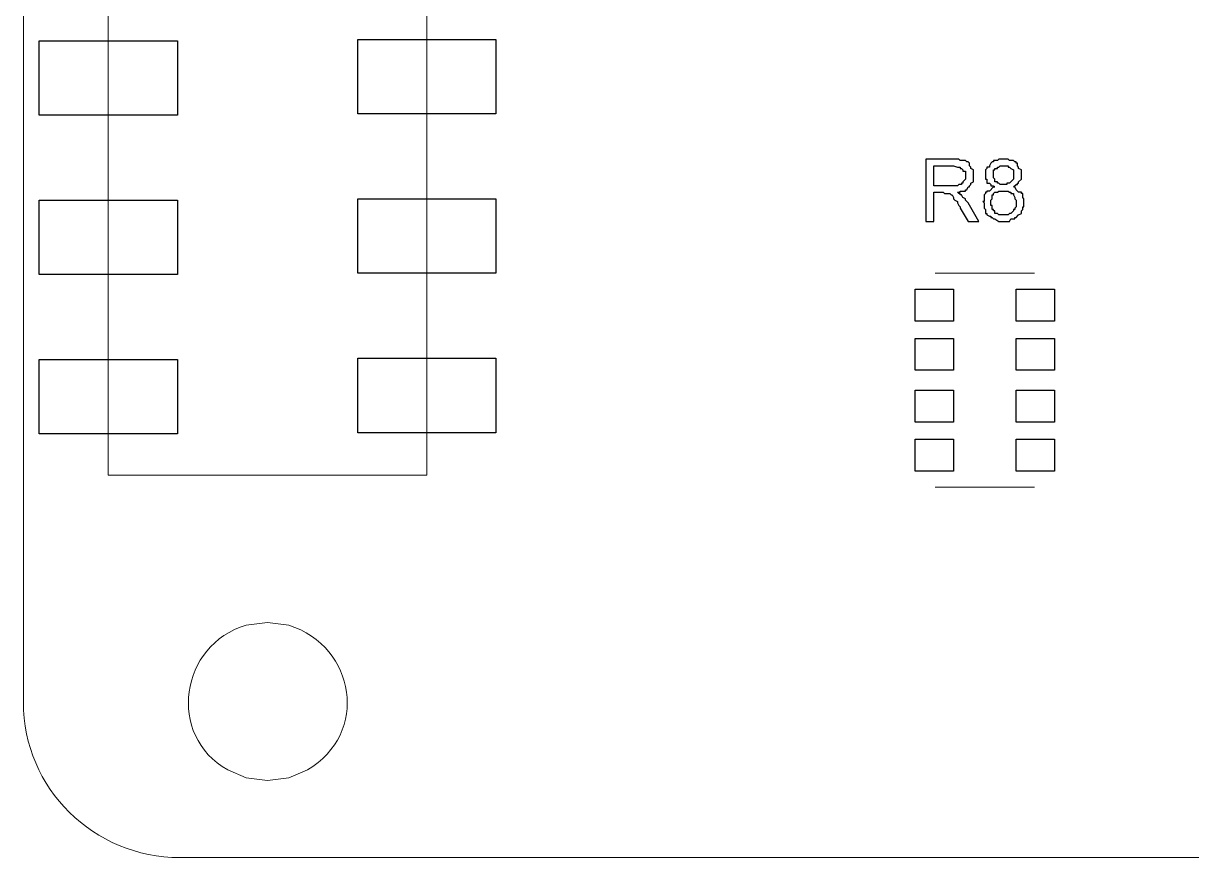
# Model space of a CAD drawing. Header units: millimetres. Extents: x -3 to 153, y 27 to 116.
# Drawn here: x 97.63 to 116.27, y 40.54 to 53.83 of the extents above; entities that cross this region are included whole.
import ezdxf

# ---------------------------------------------------------------- set-up
doc = ezdxf.new("R2010")
doc.units = ezdxf.units.MM
doc.header["$MEASUREMENT"] = 0
doc.layers.add('layer 1', color=7, linetype='Continuous')

msp = doc.modelspace()

# ---------------------------------------------------------------- linework, layer by layer
at = {"layer": 'layer 1', "color": 0, "lineweight": 9}
for points in [[(97.633, 43.013), (97.633, 43.013), (97.633, 101.01), (97.633, 101.01)], [(100.131, 40.537), (98.755, 40.537), (97.633, 41.637), (97.633, 43.013)], [(100.131, 40.537), (100.131, 40.537), (150.529, 40.537), (150.529, 40.537)]]:
    msp.add_open_spline(points, degree=3, dxfattribs=at)
at = {"layer": 'layer 1', "color": 0, "lineweight": 20}
for points in [[(98.988, 46.633), (98.988, 46.633), (98.988, 87.251), (98.988, 87.251)], [(104.068, 46.633), (104.068, 46.633), (104.068, 87.251), (104.068, 87.251)], [(112.175, 49.85), (112.175, 49.85), (113.762, 49.85), (113.762, 49.85)], [(98.988, 46.633), (98.988, 46.633), (104.068, 46.633), (104.068, 46.633)], [(112.175, 46.442), (112.175, 46.442), (113.762, 46.442), (113.762, 46.442)]]:
    msp.add_open_spline(points, degree=3, dxfattribs=at)
at = {"layer": 'layer 1', "color": 0}
for points, knots in [([(97.887, 53.554), (97.887, 53.554), (97.887, 52.369), (97.887, 52.369), (97.887, 52.369), (97.887, 52.369), (100.089, 52.369), (100.089, 52.369), (100.089, 52.369), (100.089, 52.369), (100.089, 53.554), (100.089, 53.554), (100.089, 53.554), (100.089, 53.554), (97.887, 53.554), (97.887, 53.554)], [0, 0, 0, 0, 0.2, 0.2, 0.2, 0.2, 0.4, 0.4, 0.4, 0.4, 0.6, 0.6, 0.6, 0.6, 1, 1, 1, 1]), ([(102.967, 53.575), (102.967, 53.575), (102.967, 52.39), (102.967, 52.39), (102.967, 52.39), (102.967, 52.39), (105.169, 52.39), (105.169, 52.39), (105.169, 52.39), (105.169, 52.39), (105.169, 53.575), (105.169, 53.575), (105.169, 53.575), (105.169, 53.575), (102.967, 53.575), (102.967, 53.575)], [0, 0, 0, 0, 0.2, 0.2, 0.2, 0.2, 0.4, 0.4, 0.4, 0.4, 0.6, 0.6, 0.6, 0.6, 1, 1, 1, 1]), ([(112.027, 50.675), (112.027, 50.675), (112.027, 51.67), (112.027, 51.67), (112.027, 51.67), (112.027, 51.67), (112.556, 51.67), (112.556, 51.67), (112.556, 51.67), (112.556, 51.67), (112.577, 51.649), (112.577, 51.649), (112.577, 51.649), (112.577, 51.649), (112.662, 51.649), (112.662, 51.649), (112.662, 51.649), (112.662, 51.649), (112.683, 51.628), (112.683, 51.628), (112.683, 51.628), (112.683, 51.628), (112.704, 51.628), (112.704, 51.628), (112.704, 51.628), (112.704, 51.628), (112.725, 51.607), (112.725, 51.607), (112.725, 51.607), (112.725, 51.607), (112.725, 51.564), (112.725, 51.564), (112.725, 51.564), (112.725, 51.564), (112.746, 51.543), (112.746, 51.543), (112.746, 51.543), (112.746, 51.543), (112.746, 51.522), (112.746, 51.522), (112.746, 51.522), (112.746, 51.522), (112.789, 51.501), (112.789, 51.501), (112.789, 51.501), (112.789, 51.501), (112.789, 51.31), (112.789, 51.31), (112.789, 51.31), (112.789, 51.31), (112.746, 51.289), (112.746, 51.289), (112.746, 51.289), (112.746, 51.289), (112.746, 51.268), (112.746, 51.268), (112.746, 51.268), (112.746, 51.268), (112.725, 51.247), (112.725, 51.247), (112.725, 51.247), (112.725, 51.247), (112.725, 51.226), (112.725, 51.226), (112.725, 51.226), (112.725, 51.226), (112.704, 51.226), (112.704, 51.226), (112.704, 51.226), (112.704, 51.226), (112.683, 51.183), (112.683, 51.183), (112.683, 51.183), (112.683, 51.183), (112.662, 51.183), (112.662, 51.183), (112.662, 51.183), (112.662, 51.183), (112.662, 51.162), (112.662, 51.162), (112.662, 51.162), (112.662, 51.162), (112.577, 51.162), (112.577, 51.162), (112.577, 51.162), (112.577, 51.162), (112.577, 51.141), (112.577, 51.141), (112.577, 51.141), (112.577, 51.141), (112.535, 51.141), (112.535, 51.141), (112.535, 51.141), (112.535, 51.141), (112.556, 51.12), (112.556, 51.12), (112.556, 51.12), (112.556, 51.12), (112.577, 51.12), (112.577, 51.12), (112.577, 51.12), (112.577, 51.12), (112.577, 51.099), (112.577, 51.099), (112.577, 51.099), (112.577, 51.099), (112.598, 51.099), (112.598, 51.099), (112.598, 51.099), (112.598, 51.099), (112.619, 51.056), (112.619, 51.056), (112.619, 51.056), (112.619, 51.056), (112.662, 51.035), (112.662, 51.035), (112.662, 51.035), (112.662, 51.035), (112.662, 51.014), (112.662, 51.014), (112.662, 51.014), (112.662, 51.014), (112.683, 50.993), (112.683, 50.993), (112.683, 50.993), (112.683, 50.993), (112.704, 50.972), (112.704, 50.972), (112.704, 50.972), (112.704, 50.972), (112.873, 50.675), (112.873, 50.675), (112.873, 50.675), (112.873, 50.675), (112.704, 50.675), (112.704, 50.675), (112.704, 50.675), (112.704, 50.675), (112.577, 50.887), (112.577, 50.887), (112.577, 50.887), (112.577, 50.887), (112.577, 50.908), (112.577, 50.908), (112.577, 50.908), (112.577, 50.908), (112.556, 50.929), (112.556, 50.929), (112.556, 50.929), (112.556, 50.929), (112.535, 50.972), (112.535, 50.972), (112.535, 50.972), (112.535, 50.972), (112.535, 50.993), (112.535, 50.993), (112.535, 50.993), (112.535, 50.993), (112.492, 51.014), (112.492, 51.014), (112.492, 51.014), (112.492, 51.014), (112.471, 51.035), (112.471, 51.035), (112.471, 51.035), (112.471, 51.035), (112.471, 51.056), (112.471, 51.056), (112.471, 51.056), (112.471, 51.056), (112.45, 51.099), (112.45, 51.099), (112.45, 51.099), (112.45, 51.099), (112.429, 51.099), (112.429, 51.099), (112.429, 51.099), (112.429, 51.099), (112.408, 51.12), (112.408, 51.12), (112.408, 51.12), (112.408, 51.12), (112.323, 51.12), (112.323, 51.12), (112.323, 51.12), (112.323, 51.12), (112.302, 51.141), (112.302, 51.141), (112.302, 51.141), (112.302, 51.141), (112.154, 51.141), (112.154, 51.141), (112.154, 51.141), (112.154, 51.141), (112.154, 50.675), (112.154, 50.675), (112.154, 50.675), (112.154, 50.675), (112.027, 50.675), (112.027, 50.675)], [0, 0, 0, 0, 0.019608, 0.019608, 0.019608, 0.019608, 0.039216, 0.039216, 0.039216, 0.039216, 0.058824, 0.058824, 0.058824, 0.058824, 0.078431, 0.078431, 0.078431, 0.078431, 0.098039, 0.098039, 0.098039, 0.098039, 0.117647, 0.117647, 0.117647, 0.117647, 0.137255, 0.137255, 0.137255, 0.137255, 0.156863, 0.156863, 0.156863, 0.156863, 0.176471, 0.176471, 0.176471, 0.176471, 0.196078, 0.196078, 0.196078, 0.196078, 0.215686, 0.215686, 0.215686, 0.215686, 0.235294, 0.235294, 0.235294, 0.235294, 0.254902, 0.254902, 0.254902, 0.254902, 0.27451, 0.27451, 0.27451, 0.27451, 0.294118, 0.294118, 0.294118, 0.294118, 0.313725, 0.313725, 0.313725, 0.313726, 0.333333, 0.333333, 0.333333, 0.333333, 0.352941, 0.352941, 0.352941, 0.352941, 0.372549, 0.372549, 0.372549, 0.372549, 0.392157, 0.392157, 0.392157, 0.392157, 0.411765, 0.411765, 0.411765, 0.411765, 0.431373, 0.431373, 0.431373, 0.431373, 0.45098, 0.45098, 0.45098, 0.45098, 0.470588, 0.470588, 0.470588, 0.470588, 0.490196, 0.490196, 0.490196, 0.490196, 0.509804, 0.509804, 0.509804, 0.509804, 0.529412, 0.529412, 0.529412, 0.529412, 0.54902, 0.54902, 0.54902, 0.54902, 0.568627, 0.568627, 0.568627, 0.568627, 0.588235, 0.588235, 0.588235, 0.588235, 0.607843, 0.607843, 0.607843, 0.607843, 0.627451, 0.627451, 0.627451, 0.627451, 0.647059, 0.647059, 0.647059, 0.647059, 0.666667, 0.666667, 0.666667, 0.666667, 0.686275, 0.686275, 0.686275, 0.686275, 0.705882, 0.705882, 0.705882, 0.705882, 0.72549, 0.72549, 0.72549, 0.72549, 0.745098, 0.745098, 0.745098, 0.745098, 0.764706, 0.764706, 0.764706, 0.764706, 0.784314, 0.784314, 0.784314, 0.784314, 0.803922, 0.803922, 0.803922, 0.803922, 0.823529, 0.823529, 0.823529, 0.823529, 0.843137, 0.843137, 0.843137, 0.843137, 0.862745, 0.862745, 0.862745, 0.862745, 0.882353, 0.882353, 0.882353, 0.882353, 0.901961, 0.901961, 0.901961, 0.901961, 0.921569, 0.921569, 0.921569, 0.921569, 0.941176, 0.941176, 0.941176, 0.941176, 0.960784, 0.960784, 0.960784, 0.960784, 1, 1, 1, 1]), ([(113.127, 51.226), (113.127, 51.226), (113.106, 51.226), (113.106, 51.226), (113.106, 51.226), (113.106, 51.226), (113.106, 51.247), (113.106, 51.247), (113.106, 51.247), (113.106, 51.247), (113.064, 51.247), (113.064, 51.247), (113.064, 51.247), (113.064, 51.247), (113.064, 51.268), (113.064, 51.268), (113.064, 51.268), (113.064, 51.268), (113.043, 51.289), (113.043, 51.289), (113.043, 51.289), (113.043, 51.289), (113, 51.289), (113, 51.289), (113, 51.289), (113, 51.289), (113, 51.353), (113, 51.353), (113, 51.353), (113, 51.353), (112.979, 51.353), (112.979, 51.353), (112.979, 51.353), (112.979, 51.353), (112.979, 51.501), (112.979, 51.501), (112.979, 51.501), (112.979, 51.501), (113, 51.522), (113, 51.522), (113, 51.522), (113, 51.522), (113, 51.543), (113, 51.543), (113, 51.543), (113, 51.543), (113.043, 51.543), (113.043, 51.543), (113.043, 51.543), (113.043, 51.543), (113.043, 51.564), (113.043, 51.564), (113.043, 51.564), (113.043, 51.564), (113.064, 51.607), (113.064, 51.607), (113.064, 51.607), (113.064, 51.607), (113.085, 51.628), (113.085, 51.628), (113.085, 51.628), (113.085, 51.628), (113.106, 51.628), (113.106, 51.628), (113.106, 51.628), (113.106, 51.628), (113.106, 51.649), (113.106, 51.649), (113.106, 51.649), (113.106, 51.649), (113.17, 51.649), (113.17, 51.649), (113.17, 51.649), (113.17, 51.649), (113.191, 51.67), (113.191, 51.67), (113.191, 51.67), (113.191, 51.67), (113.339, 51.67), (113.339, 51.67), (113.339, 51.67), (113.339, 51.67), (113.36, 51.649), (113.36, 51.649), (113.36, 51.649), (113.36, 51.649), (113.424, 51.649), (113.424, 51.649), (113.424, 51.649), (113.424, 51.649), (113.445, 51.628), (113.445, 51.628), (113.445, 51.628), (113.445, 51.628), (113.466, 51.628), (113.466, 51.628), (113.466, 51.628), (113.466, 51.628), (113.466, 51.607), (113.466, 51.607), (113.466, 51.607), (113.466, 51.607), (113.487, 51.607), (113.487, 51.607), (113.487, 51.607), (113.487, 51.607), (113.487, 51.564), (113.487, 51.564), (113.487, 51.564), (113.487, 51.564), (113.508, 51.543), (113.508, 51.543), (113.508, 51.543), (113.508, 51.543), (113.508, 51.522), (113.508, 51.522), (113.508, 51.522), (113.508, 51.522), (113.551, 51.501), (113.551, 51.501), (113.551, 51.501), (113.551, 51.501), (113.551, 51.353), (113.551, 51.353), (113.551, 51.353), (113.551, 51.353), (113.508, 51.31), (113.508, 51.31), (113.508, 51.31), (113.508, 51.31), (113.508, 51.289), (113.508, 51.289), (113.508, 51.289), (113.508, 51.289), (113.487, 51.289), (113.487, 51.289), (113.487, 51.289), (113.487, 51.289), (113.487, 51.268), (113.487, 51.268), (113.487, 51.268), (113.487, 51.268), (113.466, 51.268), (113.466, 51.268), (113.466, 51.268), (113.466, 51.268), (113.424, 51.226), (113.424, 51.226), (113.424, 51.226), (113.424, 51.226), (113.445, 51.226), (113.445, 51.226), (113.445, 51.226), (113.445, 51.226), (113.466, 51.183), (113.466, 51.183), (113.466, 51.183), (113.466, 51.183), (113.508, 51.141), (113.508, 51.141), (113.508, 51.141), (113.508, 51.141), (113.551, 51.141), (113.551, 51.141), (113.551, 51.141), (113.551, 51.141), (113.551, 51.12), (113.551, 51.12), (113.551, 51.12), (113.551, 51.12), (113.572, 51.12), (113.572, 51.12), (113.572, 51.12), (113.572, 51.12), (113.572, 51.056), (113.572, 51.056), (113.572, 51.056), (113.572, 51.056), (113.593, 51.035), (113.593, 51.035), (113.593, 51.035), (113.593, 51.035), (113.593, 50.908), (113.593, 50.908), (113.593, 50.908), (113.593, 50.908), (113.572, 50.908), (113.572, 50.908), (113.572, 50.908), (113.572, 50.908), (113.572, 50.866), (113.572, 50.866), (113.572, 50.866), (113.572, 50.866), (113.551, 50.845), (113.551, 50.845), (113.551, 50.845), (113.551, 50.845), (113.551, 50.802), (113.551, 50.802), (113.551, 50.802), (113.551, 50.802), (113.508, 50.781), (113.508, 50.781), (113.508, 50.781), (113.508, 50.781), (113.466, 50.739), (113.466, 50.739), (113.466, 50.739), (113.466, 50.739), (113.445, 50.739), (113.445, 50.739), (113.445, 50.739), (113.445, 50.739), (113.445, 50.718), (113.445, 50.718), (113.445, 50.718), (113.445, 50.718), (113.381, 50.718), (113.381, 50.718), (113.381, 50.718), (113.381, 50.718), (113.36, 50.675), (113.36, 50.675), (113.36, 50.675), (113.36, 50.675), (113.191, 50.675), (113.191, 50.675), (113.191, 50.675), (113.191, 50.675), (113.127, 50.718), (113.127, 50.718), (113.127, 50.718), (113.127, 50.718), (113.106, 50.718), (113.106, 50.718), (113.106, 50.718), (113.106, 50.718), (113.085, 50.739), (113.085, 50.739), (113.085, 50.739), (113.085, 50.739), (113.064, 50.739), (113.064, 50.739), (113.064, 50.739), (113.064, 50.739), (113.064, 50.76), (113.064, 50.76), (113.064, 50.76), (113.064, 50.76), (113.043, 50.76), (113.043, 50.76), (113.043, 50.76), (113.043, 50.76), (113, 50.781), (113, 50.781), (113, 50.781), (113, 50.781), (113, 50.802), (113, 50.802), (113, 50.802), (113, 50.802), (112.979, 50.802), (112.979, 50.802), (112.979, 50.802), (112.979, 50.802), (112.979, 50.866), (112.979, 50.866), (112.979, 50.866), (112.979, 50.866), (112.958, 50.887), (112.958, 50.887), (112.958, 50.887), (112.958, 50.887), (112.958, 50.972), (112.958, 50.972), (112.958, 50.972), (112.958, 50.972), (112.937, 50.993), (112.937, 50.993), (112.937, 50.993), (112.937, 50.993), (112.958, 50.993), (112.958, 50.993), (112.958, 50.993), (112.958, 50.993), (112.958, 51.099), (112.958, 51.099), (112.958, 51.099), (112.958, 51.099), (112.979, 51.12), (112.979, 51.12), (112.979, 51.12), (112.979, 51.12), (112.979, 51.141), (112.979, 51.141), (112.979, 51.141), (112.979, 51.141), (113, 51.141), (113, 51.141), (113, 51.141), (113, 51.141), (113, 51.162), (113, 51.162), (113, 51.162), (113, 51.162), (113.043, 51.162), (113.043, 51.162), (113.043, 51.162), (113.043, 51.162), (113.106, 51.226), (113.106, 51.226), (113.106, 51.226), (113.106, 51.226), (113.127, 51.226), (113.127, 51.226)], [0, 0, 0, 0, 0.0125, 0.0125, 0.0125, 0.0125, 0.025, 0.025, 0.025, 0.025, 0.0375, 0.0375, 0.0375, 0.0375, 0.05, 0.05, 0.05, 0.05, 0.0625, 0.0625, 0.0625, 0.0625, 0.075, 0.075, 0.075, 0.075, 0.0875, 0.0875, 0.0875, 0.0875, 0.1, 0.1, 0.1, 0.1, 0.1125, 0.1125, 0.1125, 0.1125, 0.125, 0.125, 0.125, 0.125, 0.1375, 0.1375, 0.1375, 0.1375, 0.15, 0.15, 0.15, 0.15, 0.1625, 0.1625, 0.1625, 0.1625, 0.175, 0.175, 0.175, 0.175, 0.1875, 0.1875, 0.1875, 0.1875, 0.2, 0.2, 0.2, 0.2, 0.2125, 0.2125, 0.2125, 0.2125, 0.225, 0.225, 0.225, 0.225, 0.2375, 0.2375, 0.2375, 0.2375, 0.25, 0.25, 0.25, 0.25, 0.2625, 0.2625, 0.2625, 0.2625, 0.275, 0.275, 0.275, 0.275, 0.2875, 0.2875, 0.2875, 0.2875, 0.3, 0.3, 0.3, 0.3, 0.3125, 0.3125, 0.3125, 0.3125, 0.325, 0.325, 0.325, 0.325, 0.3375, 0.3375, 0.3375, 0.3375, 0.35, 0.35, 0.35, 0.35, 0.3625, 0.3625, 0.3625, 0.3625, 0.375, 0.375, 0.375, 0.375, 0.3875, 0.3875, 0.3875, 0.3875, 0.4, 0.4, 0.4, 0.4, 0.4125, 0.4125, 0.4125, 0.4125, 0.425, 0.425, 0.425, 0.425, 0.4375, 0.4375, 0.4375, 0.4375, 0.45, 0.45, 0.45, 0.45, 0.4625, 0.4625, 0.4625, 0.4625, 0.475, 0.475, 0.475, 0.475, 0.4875, 0.4875, 0.4875, 0.4875, 0.5, 0.5, 0.5, 0.5, 0.5125, 0.5125, 0.5125, 0.5125, 0.525, 0.525, 0.525, 0.525, 0.5375, 0.5375, 0.5375, 0.5375, 0.55, 0.55, 0.55, 0.55, 0.5625, 0.5625, 0.5625, 0.5625, 0.575, 0.575, 0.575, 0.575, 0.5875, 0.5875, 0.5875, 0.5875, 0.6, 0.6, 0.6, 0.6, 0.6125, 0.6125, 0.6125, 0.6125, 0.625, 0.625, 0.625, 0.625, 0.6375, 0.6375, 0.6375, 0.6375, 0.65, 0.65, 0.65, 0.65, 0.6625, 0.6625, 0.6625, 0.6625, 0.675, 0.675, 0.675, 0.675, 0.6875, 0.6875, 0.6875, 0.6875, 0.7, 0.7, 0.7, 0.7, 0.7125, 0.7125, 0.7125, 0.7125, 0.725, 0.725, 0.725, 0.725, 0.7375, 0.7375, 0.7375, 0.7375, 0.75, 0.75, 0.75, 0.75, 0.7625, 0.7625, 0.7625, 0.7625, 0.775, 0.775, 0.775, 0.775, 0.7875, 0.7875, 0.7875, 0.7875, 0.8, 0.8, 0.8, 0.8, 0.8125, 0.8125, 0.8125, 0.8125, 0.825, 0.825, 0.825, 0.825, 0.8375, 0.8375, 0.8375, 0.8375, 0.85, 0.85, 0.85, 0.85, 0.8625, 0.8625, 0.8625, 0.8625, 0.875, 0.875, 0.875, 0.875, 0.8875, 0.8875, 0.8875, 0.8875, 0.9, 0.9, 0.9, 0.9, 0.9125, 0.9125, 0.9125, 0.9125, 0.925, 0.925, 0.925, 0.925, 0.9375, 0.9375, 0.9375, 0.9375, 0.95, 0.95, 0.95, 0.95, 0.9625, 0.9625, 0.9625, 0.9625, 0.975, 0.975, 0.975, 0.975, 1, 1, 1, 1]), ([(112.154, 51.247), (112.154, 51.247), (112.535, 51.247), (112.535, 51.247), (112.535, 51.247), (112.535, 51.247), (112.556, 51.268), (112.556, 51.268), (112.556, 51.268), (112.556, 51.268), (112.598, 51.268), (112.598, 51.268), (112.598, 51.268), (112.598, 51.268), (112.598, 51.289), (112.598, 51.289), (112.598, 51.289), (112.598, 51.289), (112.619, 51.289), (112.619, 51.289), (112.619, 51.289), (112.619, 51.289), (112.619, 51.31), (112.619, 51.31), (112.619, 51.31), (112.619, 51.31), (112.662, 51.353), (112.662, 51.353), (112.662, 51.353), (112.662, 51.353), (112.662, 51.48), (112.662, 51.48), (112.662, 51.48), (112.662, 51.48), (112.619, 51.48), (112.619, 51.48), (112.619, 51.48), (112.619, 51.48), (112.619, 51.501), (112.619, 51.501), (112.619, 51.501), (112.619, 51.501), (112.598, 51.522), (112.598, 51.522), (112.598, 51.522), (112.598, 51.522), (112.577, 51.522), (112.577, 51.522), (112.577, 51.522), (112.577, 51.522), (112.577, 51.543), (112.577, 51.543), (112.577, 51.543), (112.577, 51.543), (112.535, 51.543), (112.535, 51.543), (112.535, 51.543), (112.535, 51.543), (112.471, 51.564), (112.471, 51.564), (112.471, 51.564), (112.471, 51.564), (112.154, 51.564), (112.154, 51.564), (112.154, 51.564), (112.154, 51.564), (112.154, 51.247), (112.154, 51.247)], [0, 0, 0, 0, 0.055556, 0.055556, 0.055556, 0.055556, 0.111111, 0.111111, 0.111111, 0.111111, 0.166667, 0.166667, 0.166667, 0.166667, 0.222222, 0.222222, 0.222222, 0.222222, 0.277778, 0.277778, 0.277778, 0.277778, 0.333333, 0.333333, 0.333333, 0.333333, 0.388889, 0.388889, 0.388889, 0.388889, 0.444444, 0.444444, 0.444444, 0.444444, 0.5, 0.5, 0.5, 0.5, 0.555556, 0.555556, 0.555556, 0.555556, 0.611111, 0.611111, 0.611111, 0.611111, 0.666667, 0.666667, 0.666667, 0.666667, 0.722222, 0.722222, 0.722222, 0.722222, 0.777778, 0.777778, 0.777778, 0.777778, 0.833333, 0.833333, 0.833333, 0.833333, 0.888889, 0.888889, 0.888889, 0.888889, 1, 1, 1, 1]), ([(113.106, 51.416), (113.106, 51.416), (113.106, 51.374), (113.106, 51.374), (113.106, 51.374), (113.106, 51.374), (113.127, 51.353), (113.127, 51.353), (113.127, 51.353), (113.127, 51.353), (113.127, 51.31), (113.127, 51.31), (113.127, 51.31), (113.127, 51.31), (113.17, 51.31), (113.17, 51.31), (113.17, 51.31), (113.17, 51.31), (113.17, 51.289), (113.17, 51.289), (113.17, 51.289), (113.17, 51.289), (113.191, 51.289), (113.191, 51.289), (113.191, 51.289), (113.191, 51.289), (113.212, 51.268), (113.212, 51.268), (113.212, 51.268), (113.212, 51.268), (113.318, 51.268), (113.318, 51.268), (113.318, 51.268), (113.318, 51.268), (113.318, 51.289), (113.318, 51.289), (113.318, 51.289), (113.318, 51.289), (113.36, 51.289), (113.36, 51.289), (113.36, 51.289), (113.36, 51.289), (113.424, 51.353), (113.424, 51.353), (113.424, 51.353), (113.424, 51.353), (113.424, 51.501), (113.424, 51.501), (113.424, 51.501), (113.424, 51.501), (113.381, 51.522), (113.381, 51.522), (113.381, 51.522), (113.381, 51.522), (113.36, 51.543), (113.36, 51.543), (113.36, 51.543), (113.36, 51.543), (113.339, 51.543), (113.339, 51.543), (113.339, 51.543), (113.339, 51.543), (113.339, 51.564), (113.339, 51.564), (113.339, 51.564), (113.339, 51.564), (113.212, 51.564), (113.212, 51.564), (113.212, 51.564), (113.212, 51.564), (113.191, 51.543), (113.191, 51.543), (113.191, 51.543), (113.191, 51.543), (113.17, 51.543), (113.17, 51.543), (113.17, 51.543), (113.17, 51.543), (113.17, 51.522), (113.17, 51.522), (113.17, 51.522), (113.17, 51.522), (113.127, 51.522), (113.127, 51.522), (113.127, 51.522), (113.127, 51.522), (113.127, 51.501), (113.127, 51.501), (113.127, 51.501), (113.127, 51.501), (113.106, 51.501), (113.106, 51.501), (113.106, 51.501), (113.106, 51.501), (113.106, 51.416), (113.106, 51.416)], [0, 0, 0, 0, 0.04, 0.04, 0.04, 0.04, 0.08, 0.08, 0.08, 0.08, 0.12, 0.12, 0.12, 0.12, 0.16, 0.16, 0.16, 0.16, 0.2, 0.2, 0.2, 0.2, 0.24, 0.24, 0.24, 0.24, 0.28, 0.28, 0.28, 0.28, 0.32, 0.32, 0.32, 0.32, 0.36, 0.36, 0.36, 0.36, 0.4, 0.4, 0.4, 0.4, 0.44, 0.44, 0.44, 0.44, 0.48, 0.48, 0.48, 0.48, 0.52, 0.52, 0.52, 0.52, 0.56, 0.56, 0.56, 0.56, 0.6, 0.6, 0.6, 0.6, 0.64, 0.64, 0.64, 0.64, 0.68, 0.68, 0.68, 0.68, 0.72, 0.72, 0.72, 0.72, 0.76, 0.76, 0.76, 0.76, 0.8, 0.8, 0.8, 0.8, 0.84, 0.84, 0.84, 0.84, 0.88, 0.88, 0.88, 0.88, 0.92, 0.92, 0.92, 0.92, 1, 1, 1, 1]), ([(113.064, 50.993), (113.064, 50.993), (113.064, 50.929), (113.064, 50.929), (113.064, 50.929), (113.064, 50.929), (113.085, 50.929), (113.085, 50.929), (113.085, 50.929), (113.085, 50.929), (113.085, 50.866), (113.085, 50.866), (113.085, 50.866), (113.085, 50.866), (113.106, 50.866), (113.106, 50.866), (113.106, 50.866), (113.106, 50.866), (113.106, 50.845), (113.106, 50.845), (113.106, 50.845), (113.106, 50.845), (113.127, 50.845), (113.127, 50.845), (113.127, 50.845), (113.127, 50.845), (113.127, 50.802), (113.127, 50.802), (113.127, 50.802), (113.127, 50.802), (113.17, 50.802), (113.17, 50.802), (113.17, 50.802), (113.17, 50.802), (113.191, 50.781), (113.191, 50.781), (113.191, 50.781), (113.191, 50.781), (113.339, 50.781), (113.339, 50.781), (113.339, 50.781), (113.339, 50.781), (113.36, 50.802), (113.36, 50.802), (113.36, 50.802), (113.36, 50.802), (113.381, 50.802), (113.381, 50.802), (113.381, 50.802), (113.381, 50.802), (113.424, 50.845), (113.424, 50.845), (113.424, 50.845), (113.424, 50.845), (113.424, 50.866), (113.424, 50.866), (113.424, 50.866), (113.424, 50.866), (113.445, 50.866), (113.445, 50.866), (113.445, 50.866), (113.445, 50.866), (113.445, 50.887), (113.445, 50.887), (113.445, 50.887), (113.445, 50.887), (113.466, 50.908), (113.466, 50.908), (113.466, 50.908), (113.466, 50.908), (113.466, 51.014), (113.466, 51.014), (113.466, 51.014), (113.466, 51.014), (113.445, 51.035), (113.445, 51.035), (113.445, 51.035), (113.445, 51.035), (113.445, 51.056), (113.445, 51.056), (113.445, 51.056), (113.445, 51.056), (113.424, 51.099), (113.424, 51.099), (113.424, 51.099), (113.424, 51.099), (113.424, 51.12), (113.424, 51.12), (113.424, 51.12), (113.424, 51.12), (113.381, 51.12), (113.381, 51.12), (113.381, 51.12), (113.381, 51.12), (113.381, 51.141), (113.381, 51.141), (113.381, 51.141), (113.381, 51.141), (113.36, 51.141), (113.36, 51.141), (113.36, 51.141), (113.36, 51.141), (113.339, 51.162), (113.339, 51.162), (113.339, 51.162), (113.339, 51.162), (113.191, 51.162), (113.191, 51.162), (113.191, 51.162), (113.191, 51.162), (113.17, 51.141), (113.17, 51.141), (113.17, 51.141), (113.17, 51.141), (113.127, 51.141), (113.127, 51.141), (113.127, 51.141), (113.127, 51.141), (113.106, 51.12), (113.106, 51.12), (113.106, 51.12), (113.106, 51.12), (113.106, 51.099), (113.106, 51.099), (113.106, 51.099), (113.106, 51.099), (113.085, 51.099), (113.085, 51.099), (113.085, 51.099), (113.085, 51.099), (113.085, 51.035), (113.085, 51.035), (113.085, 51.035), (113.085, 51.035), (113.064, 51.014), (113.064, 51.014), (113.064, 51.014), (113.064, 51.014), (113.064, 50.993), (113.064, 50.993)], [0, 0, 0, 0, 0.027778, 0.027778, 0.027778, 0.027778, 0.055556, 0.055556, 0.055556, 0.055556, 0.083333, 0.083333, 0.083333, 0.083333, 0.111111, 0.111111, 0.111111, 0.111111, 0.138889, 0.138889, 0.138889, 0.138889, 0.166667, 0.166667, 0.166667, 0.166667, 0.194444, 0.194444, 0.194444, 0.194444, 0.222222, 0.222222, 0.222222, 0.222222, 0.25, 0.25, 0.25, 0.25, 0.277778, 0.277778, 0.277778, 0.277778, 0.305556, 0.305556, 0.305556, 0.305556, 0.333333, 0.333333, 0.333333, 0.333333, 0.361111, 0.361111, 0.361111, 0.361111, 0.388889, 0.388889, 0.388889, 0.388889, 0.416667, 0.416667, 0.416667, 0.416667, 0.444444, 0.444444, 0.444444, 0.444444, 0.472222, 0.472222, 0.472222, 0.472222, 0.5, 0.5, 0.5, 0.5, 0.527778, 0.527778, 0.527778, 0.527778, 0.555556, 0.555556, 0.555556, 0.555556, 0.583333, 0.583333, 0.583333, 0.583333, 0.611111, 0.611111, 0.611111, 0.611111, 0.638889, 0.638889, 0.638889, 0.638889, 0.666667, 0.666667, 0.666667, 0.666667, 0.694444, 0.694444, 0.694444, 0.694444, 0.722222, 0.722222, 0.722222, 0.722222, 0.75, 0.75, 0.75, 0.75, 0.777778, 0.777778, 0.777778, 0.777778, 0.805556, 0.805556, 0.805556, 0.805556, 0.833333, 0.833333, 0.833333, 0.833333, 0.861111, 0.861111, 0.861111, 0.861111, 0.888889, 0.888889, 0.888889, 0.888889, 0.916667, 0.916667, 0.916667, 0.916667, 0.944444, 0.944444, 0.944444, 0.944444, 1, 1, 1, 1]), ([(97.887, 51.014), (97.887, 51.014), (97.887, 49.829), (97.887, 49.829), (97.887, 49.829), (97.887, 49.829), (100.089, 49.829), (100.089, 49.829), (100.089, 49.829), (100.089, 49.829), (100.089, 51.014), (100.089, 51.014), (100.089, 51.014), (100.089, 51.014), (97.887, 51.014), (97.887, 51.014)], [0, 0, 0, 0, 0.2, 0.2, 0.2, 0.2, 0.4, 0.4, 0.4, 0.4, 0.6, 0.6, 0.6, 0.6, 1, 1, 1, 1]), ([(102.967, 51.035), (102.967, 51.035), (102.967, 49.85), (102.967, 49.85), (102.967, 49.85), (102.967, 49.85), (105.169, 49.85), (105.169, 49.85), (105.169, 49.85), (105.169, 49.85), (105.169, 51.035), (105.169, 51.035), (105.169, 51.035), (105.169, 51.035), (102.967, 51.035), (102.967, 51.035)], [0, 0, 0, 0, 0.2, 0.2, 0.2, 0.2, 0.4, 0.4, 0.4, 0.4, 0.6, 0.6, 0.6, 0.6, 1, 1, 1, 1]), ([(111.857, 49.596), (111.857, 49.596), (111.857, 49.088), (111.857, 49.088), (111.857, 49.088), (111.857, 49.088), (112.471, 49.088), (112.471, 49.088), (112.471, 49.088), (112.471, 49.088), (112.471, 49.596), (112.471, 49.596), (112.471, 49.596), (112.471, 49.596), (111.857, 49.596), (111.857, 49.596)], [0, 0, 0, 0, 0.2, 0.2, 0.2, 0.2, 0.4, 0.4, 0.4, 0.4, 0.6, 0.6, 0.6, 0.6, 1, 1, 1, 1]), ([(113.466, 49.596), (113.466, 49.596), (113.466, 49.088), (113.466, 49.088), (113.466, 49.088), (113.466, 49.088), (114.08, 49.088), (114.08, 49.088), (114.08, 49.088), (114.08, 49.088), (114.08, 49.596), (114.08, 49.596), (114.08, 49.596), (114.08, 49.596), (113.466, 49.596), (113.466, 49.596)], [0, 0, 0, 0, 0.2, 0.2, 0.2, 0.2, 0.4, 0.4, 0.4, 0.4, 0.6, 0.6, 0.6, 0.6, 1, 1, 1, 1]), ([(111.857, 48.813), (111.857, 48.813), (111.857, 48.305), (111.857, 48.305), (111.857, 48.305), (111.857, 48.305), (112.471, 48.305), (112.471, 48.305), (112.471, 48.305), (112.471, 48.305), (112.471, 48.813), (112.471, 48.813), (112.471, 48.813), (112.471, 48.813), (111.857, 48.813), (111.857, 48.813)], [0, 0, 0, 0, 0.2, 0.2, 0.2, 0.2, 0.4, 0.4, 0.4, 0.4, 0.6, 0.6, 0.6, 0.6, 1, 1, 1, 1]), ([(113.466, 48.813), (113.466, 48.813), (113.466, 48.305), (113.466, 48.305), (113.466, 48.305), (113.466, 48.305), (114.08, 48.305), (114.08, 48.305), (114.08, 48.305), (114.08, 48.305), (114.08, 48.813), (114.08, 48.813), (114.08, 48.813), (114.08, 48.813), (113.466, 48.813), (113.466, 48.813)], [0, 0, 0, 0, 0.2, 0.2, 0.2, 0.2, 0.4, 0.4, 0.4, 0.4, 0.6, 0.6, 0.6, 0.6, 1, 1, 1, 1]), ([(97.887, 48.474), (97.887, 48.474), (97.887, 47.289), (97.887, 47.289), (97.887, 47.289), (97.887, 47.289), (100.089, 47.289), (100.089, 47.289), (100.089, 47.289), (100.089, 47.289), (100.089, 48.474), (100.089, 48.474), (100.089, 48.474), (100.089, 48.474), (97.887, 48.474), (97.887, 48.474)], [0, 0, 0, 0, 0.2, 0.2, 0.2, 0.2, 0.4, 0.4, 0.4, 0.4, 0.6, 0.6, 0.6, 0.6, 1, 1, 1, 1]), ([(102.967, 48.495), (102.967, 48.495), (102.967, 47.31), (102.967, 47.31), (102.967, 47.31), (102.967, 47.31), (105.169, 47.31), (105.169, 47.31), (105.169, 47.31), (105.169, 47.31), (105.169, 48.495), (105.169, 48.495), (105.169, 48.495), (105.169, 48.495), (102.967, 48.495), (102.967, 48.495)], [0, 0, 0, 0, 0.2, 0.2, 0.2, 0.2, 0.4, 0.4, 0.4, 0.4, 0.6, 0.6, 0.6, 0.6, 1, 1, 1, 1]), ([(111.857, 47.987), (111.857, 47.987), (111.857, 47.479), (111.857, 47.479), (111.857, 47.479), (111.857, 47.479), (112.471, 47.479), (112.471, 47.479), (112.471, 47.479), (112.471, 47.479), (112.471, 47.987), (112.471, 47.987), (112.471, 47.987), (112.471, 47.987), (111.857, 47.987), (111.857, 47.987)], [0, 0, 0, 0, 0.2, 0.2, 0.2, 0.2, 0.4, 0.4, 0.4, 0.4, 0.6, 0.6, 0.6, 0.6, 1, 1, 1, 1]), ([(113.466, 47.987), (113.466, 47.987), (113.466, 47.479), (113.466, 47.479), (113.466, 47.479), (113.466, 47.479), (114.08, 47.479), (114.08, 47.479), (114.08, 47.479), (114.08, 47.479), (114.08, 47.987), (114.08, 47.987), (114.08, 47.987), (114.08, 47.987), (113.466, 47.987), (113.466, 47.987)], [0, 0, 0, 0, 0.2, 0.2, 0.2, 0.2, 0.4, 0.4, 0.4, 0.4, 0.6, 0.6, 0.6, 0.6, 1, 1, 1, 1]), ([(111.857, 47.204), (111.857, 47.204), (111.857, 46.696), (111.857, 46.696), (111.857, 46.696), (111.857, 46.696), (112.471, 46.696), (112.471, 46.696), (112.471, 46.696), (112.471, 46.696), (112.471, 47.204), (112.471, 47.204), (112.471, 47.204), (112.471, 47.204), (111.857, 47.204), (111.857, 47.204)], [0, 0, 0, 0, 0.2, 0.2, 0.2, 0.2, 0.4, 0.4, 0.4, 0.4, 0.6, 0.6, 0.6, 0.6, 1, 1, 1, 1]), ([(113.466, 47.204), (113.466, 47.204), (113.466, 46.696), (113.466, 46.696), (113.466, 46.696), (113.466, 46.696), (114.08, 46.696), (114.08, 46.696), (114.08, 46.696), (114.08, 46.696), (114.08, 47.204), (114.08, 47.204), (114.08, 47.204), (114.08, 47.204), (113.466, 47.204), (113.466, 47.204)], [0, 0, 0, 0, 0.2, 0.2, 0.2, 0.2, 0.4, 0.4, 0.4, 0.4, 0.6, 0.6, 0.6, 0.6, 1, 1, 1, 1])]:
    msp.add_open_spline(points, degree=3, knots=knots, dxfattribs=at)
at = {"layer": 'layer 1', "color": 0, "lineweight": 9}
msp.add_open_spline([(101.528, 41.764), (101.528, 41.764), (101.866, 41.807), (101.866, 41.807), (101.866, 41.807), (101.866, 41.807), (102.163, 41.934), (102.163, 41.934), (102.163, 41.934), (103.149, 42.513), (102.943, 43.897), (101.866, 44.241), (101.866, 44.241), (101.866, 44.241), (101.528, 44.283), (101.528, 44.283), (101.528, 44.283), (101.528, 44.283), (101.189, 44.241), (101.189, 44.241), (101.189, 44.241), (100.131, 43.939), (99.915, 42.478), (100.893, 41.934), (100.893, 41.934), (100.893, 41.934), (101.189, 41.807), (101.189, 41.807), (101.189, 41.807), (101.189, 41.807), (101.528, 41.764), (101.528, 41.764)], degree=3, knots=[0, 0, 0, 0, 0.111111, 0.111111, 0.111111, 0.111111, 0.222222, 0.222222, 0.222222, 0.222222, 0.333333, 0.333333, 0.333333, 0.333333, 0.444444, 0.444444, 0.444444, 0.444444, 0.555556, 0.555556, 0.555556, 0.555556, 0.666667, 0.666667, 0.666667, 0.666667, 0.777778, 0.777778, 0.777778, 0.777778, 1, 1, 1, 1], dxfattribs=at)
msp.add_open_spline([(101.528, 41.764), (101.528, 41.764), (101.866, 41.807), (101.866, 41.807), (101.866, 41.807), (101.866, 41.807), (102.163, 41.934), (102.163, 41.934), (102.163, 41.934), (103.149, 42.513), (102.943, 43.897), (101.866, 44.241), (101.866, 44.241), (101.866, 44.241), (101.528, 44.283), (101.528, 44.283), (101.528, 44.283), (101.528, 44.283), (101.189, 44.241), (101.189, 44.241), (101.189, 44.241), (100.131, 43.939), (99.915, 42.478), (100.893, 41.934), (100.893, 41.934), (100.893, 41.934), (101.189, 41.807), (101.189, 41.807), (101.189, 41.807), (101.189, 41.807), (101.528, 41.764), (101.528, 41.764)], degree=3, knots=[0, 0, 0, 0, 0.111111, 0.111111, 0.111111, 0.111111, 0.222222, 0.222222, 0.222222, 0.222222, 0.333333, 0.333333, 0.333333, 0.333333, 0.444444, 0.444444, 0.444444, 0.444444, 0.555556, 0.555556, 0.555556, 0.555556, 0.666667, 0.666667, 0.666667, 0.666667, 0.777778, 0.777778, 0.777778, 0.777778, 1, 1, 1, 1], dxfattribs=at)
msp.add_open_spline([(101.528, 41.764), (101.528, 41.764), (101.866, 41.807), (101.866, 41.807), (101.866, 41.807), (101.866, 41.807), (102.163, 41.934), (102.163, 41.934), (102.163, 41.934), (103.149, 42.513), (102.943, 43.897), (101.866, 44.241), (101.866, 44.241), (101.866, 44.241), (101.528, 44.283), (101.528, 44.283), (101.528, 44.283), (101.528, 44.283), (101.189, 44.241), (101.189, 44.241), (101.189, 44.241), (100.131, 43.939), (99.915, 42.478), (100.893, 41.934), (100.893, 41.934), (100.893, 41.934), (101.189, 41.807), (101.189, 41.807), (101.189, 41.807), (101.189, 41.807), (101.528, 41.764), (101.528, 41.764)], degree=3, knots=[0, 0, 0, 0, 0.111111, 0.111111, 0.111111, 0.111111, 0.222222, 0.222222, 0.222222, 0.222222, 0.333333, 0.333333, 0.333333, 0.333333, 0.444444, 0.444444, 0.444444, 0.444444, 0.555556, 0.555556, 0.555556, 0.555556, 0.666667, 0.666667, 0.666667, 0.666667, 0.777778, 0.777778, 0.777778, 0.777778, 1, 1, 1, 1], dxfattribs=at)
msp.add_open_spline([(101.528, 41.764), (101.528, 41.764), (101.866, 41.807), (101.866, 41.807), (101.866, 41.807), (101.866, 41.807), (102.163, 41.934), (102.163, 41.934), (102.163, 41.934), (103.149, 42.513), (102.943, 43.897), (101.866, 44.241), (101.866, 44.241), (101.866, 44.241), (101.528, 44.283), (101.528, 44.283), (101.528, 44.283), (101.528, 44.283), (101.189, 44.241), (101.189, 44.241), (101.189, 44.241), (100.131, 43.939), (99.915, 42.478), (100.893, 41.934), (100.893, 41.934), (100.893, 41.934), (101.189, 41.807), (101.189, 41.807), (101.189, 41.807), (101.189, 41.807), (101.528, 41.764), (101.528, 41.764)], degree=3, knots=[0, 0, 0, 0, 0.111111, 0.111111, 0.111111, 0.111111, 0.222222, 0.222222, 0.222222, 0.222222, 0.333333, 0.333333, 0.333333, 0.333333, 0.444444, 0.444444, 0.444444, 0.444444, 0.555556, 0.555556, 0.555556, 0.555556, 0.666667, 0.666667, 0.666667, 0.666667, 0.777778, 0.777778, 0.777778, 0.777778, 1, 1, 1, 1], dxfattribs=at)
msp.add_open_spline([(101.528, 41.764), (101.528, 41.764), (101.866, 41.807), (101.866, 41.807), (101.866, 41.807), (101.866, 41.807), (102.163, 41.934), (102.163, 41.934), (102.163, 41.934), (103.149, 42.513), (102.943, 43.897), (101.866, 44.241), (101.866, 44.241), (101.866, 44.241), (101.528, 44.283), (101.528, 44.283), (101.528, 44.283), (101.528, 44.283), (101.189, 44.241), (101.189, 44.241), (101.189, 44.241), (100.131, 43.939), (99.915, 42.478), (100.893, 41.934), (100.893, 41.934), (100.893, 41.934), (101.189, 41.807), (101.189, 41.807), (101.189, 41.807), (101.189, 41.807), (101.528, 41.764), (101.528, 41.764)], degree=3, knots=[0, 0, 0, 0, 0.111111, 0.111111, 0.111111, 0.111111, 0.222222, 0.222222, 0.222222, 0.222222, 0.333333, 0.333333, 0.333333, 0.333333, 0.444444, 0.444444, 0.444444, 0.444444, 0.555556, 0.555556, 0.555556, 0.555556, 0.666667, 0.666667, 0.666667, 0.666667, 0.777778, 0.777778, 0.777778, 0.777778, 1, 1, 1, 1], dxfattribs=at)
msp.add_open_spline([(101.528, 41.764), (101.528, 41.764), (101.866, 41.807), (101.866, 41.807), (101.866, 41.807), (101.866, 41.807), (102.163, 41.934), (102.163, 41.934), (102.163, 41.934), (103.149, 42.513), (102.943, 43.897), (101.866, 44.241), (101.866, 44.241), (101.866, 44.241), (101.528, 44.283), (101.528, 44.283), (101.528, 44.283), (101.528, 44.283), (101.189, 44.241), (101.189, 44.241), (101.189, 44.241), (100.131, 43.939), (99.915, 42.478), (100.893, 41.934), (100.893, 41.934), (100.893, 41.934), (101.189, 41.807), (101.189, 41.807), (101.189, 41.807), (101.189, 41.807), (101.528, 41.764), (101.528, 41.764)], degree=3, knots=[0, 0, 0, 0, 0.111111, 0.111111, 0.111111, 0.111111, 0.222222, 0.222222, 0.222222, 0.222222, 0.333333, 0.333333, 0.333333, 0.333333, 0.444444, 0.444444, 0.444444, 0.444444, 0.555556, 0.555556, 0.555556, 0.555556, 0.666667, 0.666667, 0.666667, 0.666667, 0.777778, 0.777778, 0.777778, 0.777778, 1, 1, 1, 1], dxfattribs=at)
msp.add_open_spline([(101.528, 41.764), (101.528, 41.764), (101.866, 41.807), (101.866, 41.807), (101.866, 41.807), (101.866, 41.807), (102.163, 41.934), (102.163, 41.934), (102.163, 41.934), (103.149, 42.513), (102.943, 43.897), (101.866, 44.241), (101.866, 44.241), (101.866, 44.241), (101.528, 44.283), (101.528, 44.283), (101.528, 44.283), (101.528, 44.283), (101.189, 44.241), (101.189, 44.241), (101.189, 44.241), (100.131, 43.939), (99.915, 42.478), (100.893, 41.934), (100.893, 41.934), (100.893, 41.934), (101.189, 41.807), (101.189, 41.807), (101.189, 41.807), (101.189, 41.807), (101.528, 41.764), (101.528, 41.764)], degree=3, knots=[0, 0, 0, 0, 0.111111, 0.111111, 0.111111, 0.111111, 0.222222, 0.222222, 0.222222, 0.222222, 0.333333, 0.333333, 0.333333, 0.333333, 0.444444, 0.444444, 0.444444, 0.444444, 0.555556, 0.555556, 0.555556, 0.555556, 0.666667, 0.666667, 0.666667, 0.666667, 0.777778, 0.777778, 0.777778, 0.777778, 1, 1, 1, 1], dxfattribs=at)
msp.add_open_spline([(101.528, 41.764), (101.528, 41.764), (101.866, 41.807), (101.866, 41.807), (101.866, 41.807), (101.866, 41.807), (102.163, 41.934), (102.163, 41.934), (102.163, 41.934), (103.149, 42.513), (102.943, 43.897), (101.866, 44.241), (101.866, 44.241), (101.866, 44.241), (101.528, 44.283), (101.528, 44.283), (101.528, 44.283), (101.528, 44.283), (101.189, 44.241), (101.189, 44.241), (101.189, 44.241), (100.131, 43.939), (99.915, 42.478), (100.893, 41.934), (100.893, 41.934), (100.893, 41.934), (101.189, 41.807), (101.189, 41.807), (101.189, 41.807), (101.189, 41.807), (101.528, 41.764), (101.528, 41.764)], degree=3, knots=[0, 0, 0, 0, 0.111111, 0.111111, 0.111111, 0.111111, 0.222222, 0.222222, 0.222222, 0.222222, 0.333333, 0.333333, 0.333333, 0.333333, 0.444444, 0.444444, 0.444444, 0.444444, 0.555556, 0.555556, 0.555556, 0.555556, 0.666667, 0.666667, 0.666667, 0.666667, 0.777778, 0.777778, 0.777778, 0.777778, 1, 1, 1, 1], dxfattribs=at)
msp.add_open_spline([(101.528, 41.764), (101.528, 41.764), (101.866, 41.807), (101.866, 41.807), (101.866, 41.807), (101.866, 41.807), (102.163, 41.934), (102.163, 41.934), (102.163, 41.934), (103.149, 42.513), (102.943, 43.897), (101.866, 44.241), (101.866, 44.241), (101.866, 44.241), (101.528, 44.283), (101.528, 44.283), (101.528, 44.283), (101.528, 44.283), (101.189, 44.241), (101.189, 44.241), (101.189, 44.241), (100.131, 43.939), (99.915, 42.478), (100.893, 41.934), (100.893, 41.934), (100.893, 41.934), (101.189, 41.807), (101.189, 41.807), (101.189, 41.807), (101.189, 41.807), (101.528, 41.764), (101.528, 41.764)], degree=3, knots=[0, 0, 0, 0, 0.111111, 0.111111, 0.111111, 0.111111, 0.222222, 0.222222, 0.222222, 0.222222, 0.333333, 0.333333, 0.333333, 0.333333, 0.444444, 0.444444, 0.444444, 0.444444, 0.555556, 0.555556, 0.555556, 0.555556, 0.666667, 0.666667, 0.666667, 0.666667, 0.777778, 0.777778, 0.777778, 0.777778, 1, 1, 1, 1], dxfattribs=at)
msp.add_open_spline([(101.528, 41.764), (101.528, 41.764), (101.866, 41.807), (101.866, 41.807), (101.866, 41.807), (101.866, 41.807), (102.163, 41.934), (102.163, 41.934), (102.163, 41.934), (103.149, 42.513), (102.943, 43.897), (101.866, 44.241), (101.866, 44.241), (101.866, 44.241), (101.528, 44.283), (101.528, 44.283), (101.528, 44.283), (101.528, 44.283), (101.189, 44.241), (101.189, 44.241), (101.189, 44.241), (100.131, 43.939), (99.915, 42.478), (100.893, 41.934), (100.893, 41.934), (100.893, 41.934), (101.189, 41.807), (101.189, 41.807), (101.189, 41.807), (101.189, 41.807), (101.528, 41.764), (101.528, 41.764)], degree=3, knots=[0, 0, 0, 0, 0.111111, 0.111111, 0.111111, 0.111111, 0.222222, 0.222222, 0.222222, 0.222222, 0.333333, 0.333333, 0.333333, 0.333333, 0.444444, 0.444444, 0.444444, 0.444444, 0.555556, 0.555556, 0.555556, 0.555556, 0.666667, 0.666667, 0.666667, 0.666667, 0.777778, 0.777778, 0.777778, 0.777778, 1, 1, 1, 1], dxfattribs=at)
msp.add_open_spline([(101.528, 41.764), (101.528, 41.764), (101.866, 41.807), (101.866, 41.807), (101.866, 41.807), (101.866, 41.807), (102.163, 41.934), (102.163, 41.934), (102.163, 41.934), (103.149, 42.513), (102.943, 43.897), (101.866, 44.241), (101.866, 44.241), (101.866, 44.241), (101.528, 44.283), (101.528, 44.283), (101.528, 44.283), (101.528, 44.283), (101.189, 44.241), (101.189, 44.241), (101.189, 44.241), (100.131, 43.939), (99.915, 42.478), (100.893, 41.934), (100.893, 41.934), (100.893, 41.934), (101.189, 41.807), (101.189, 41.807), (101.189, 41.807), (101.189, 41.807), (101.528, 41.764), (101.528, 41.764)], degree=3, knots=[0, 0, 0, 0, 0.111111, 0.111111, 0.111111, 0.111111, 0.222222, 0.222222, 0.222222, 0.222222, 0.333333, 0.333333, 0.333333, 0.333333, 0.444444, 0.444444, 0.444444, 0.444444, 0.555556, 0.555556, 0.555556, 0.555556, 0.666667, 0.666667, 0.666667, 0.666667, 0.777778, 0.777778, 0.777778, 0.777778, 1, 1, 1, 1], dxfattribs=at)
msp.add_open_spline([(101.528, 41.764), (101.528, 41.764), (101.866, 41.807), (101.866, 41.807), (101.866, 41.807), (101.866, 41.807), (102.163, 41.934), (102.163, 41.934), (102.163, 41.934), (103.149, 42.513), (102.943, 43.897), (101.866, 44.241), (101.866, 44.241), (101.866, 44.241), (101.528, 44.283), (101.528, 44.283), (101.528, 44.283), (101.528, 44.283), (101.189, 44.241), (101.189, 44.241), (101.189, 44.241), (100.131, 43.939), (99.915, 42.478), (100.893, 41.934), (100.893, 41.934), (100.893, 41.934), (101.189, 41.807), (101.189, 41.807), (101.189, 41.807), (101.189, 41.807), (101.528, 41.764), (101.528, 41.764)], degree=3, knots=[0, 0, 0, 0, 0.111111, 0.111111, 0.111111, 0.111111, 0.222222, 0.222222, 0.222222, 0.222222, 0.333333, 0.333333, 0.333333, 0.333333, 0.444444, 0.444444, 0.444444, 0.444444, 0.555556, 0.555556, 0.555556, 0.555556, 0.666667, 0.666667, 0.666667, 0.666667, 0.777778, 0.777778, 0.777778, 0.777778, 1, 1, 1, 1], dxfattribs=at)
msp.add_open_spline([(101.528, 41.764), (101.528, 41.764), (101.866, 41.807), (101.866, 41.807), (101.866, 41.807), (101.866, 41.807), (102.163, 41.934), (102.163, 41.934), (102.163, 41.934), (103.149, 42.513), (102.943, 43.897), (101.866, 44.241), (101.866, 44.241), (101.866, 44.241), (101.528, 44.283), (101.528, 44.283), (101.528, 44.283), (101.528, 44.283), (101.189, 44.241), (101.189, 44.241), (101.189, 44.241), (100.131, 43.939), (99.915, 42.478), (100.893, 41.934), (100.893, 41.934), (100.893, 41.934), (101.189, 41.807), (101.189, 41.807), (101.189, 41.807), (101.189, 41.807), (101.528, 41.764), (101.528, 41.764)], degree=3, knots=[0, 0, 0, 0, 0.111111, 0.111111, 0.111111, 0.111111, 0.222222, 0.222222, 0.222222, 0.222222, 0.333333, 0.333333, 0.333333, 0.333333, 0.444444, 0.444444, 0.444444, 0.444444, 0.555556, 0.555556, 0.555556, 0.555556, 0.666667, 0.666667, 0.666667, 0.666667, 0.777778, 0.777778, 0.777778, 0.777778, 1, 1, 1, 1], dxfattribs=at)

doc.saveas('drawing.dxf')
